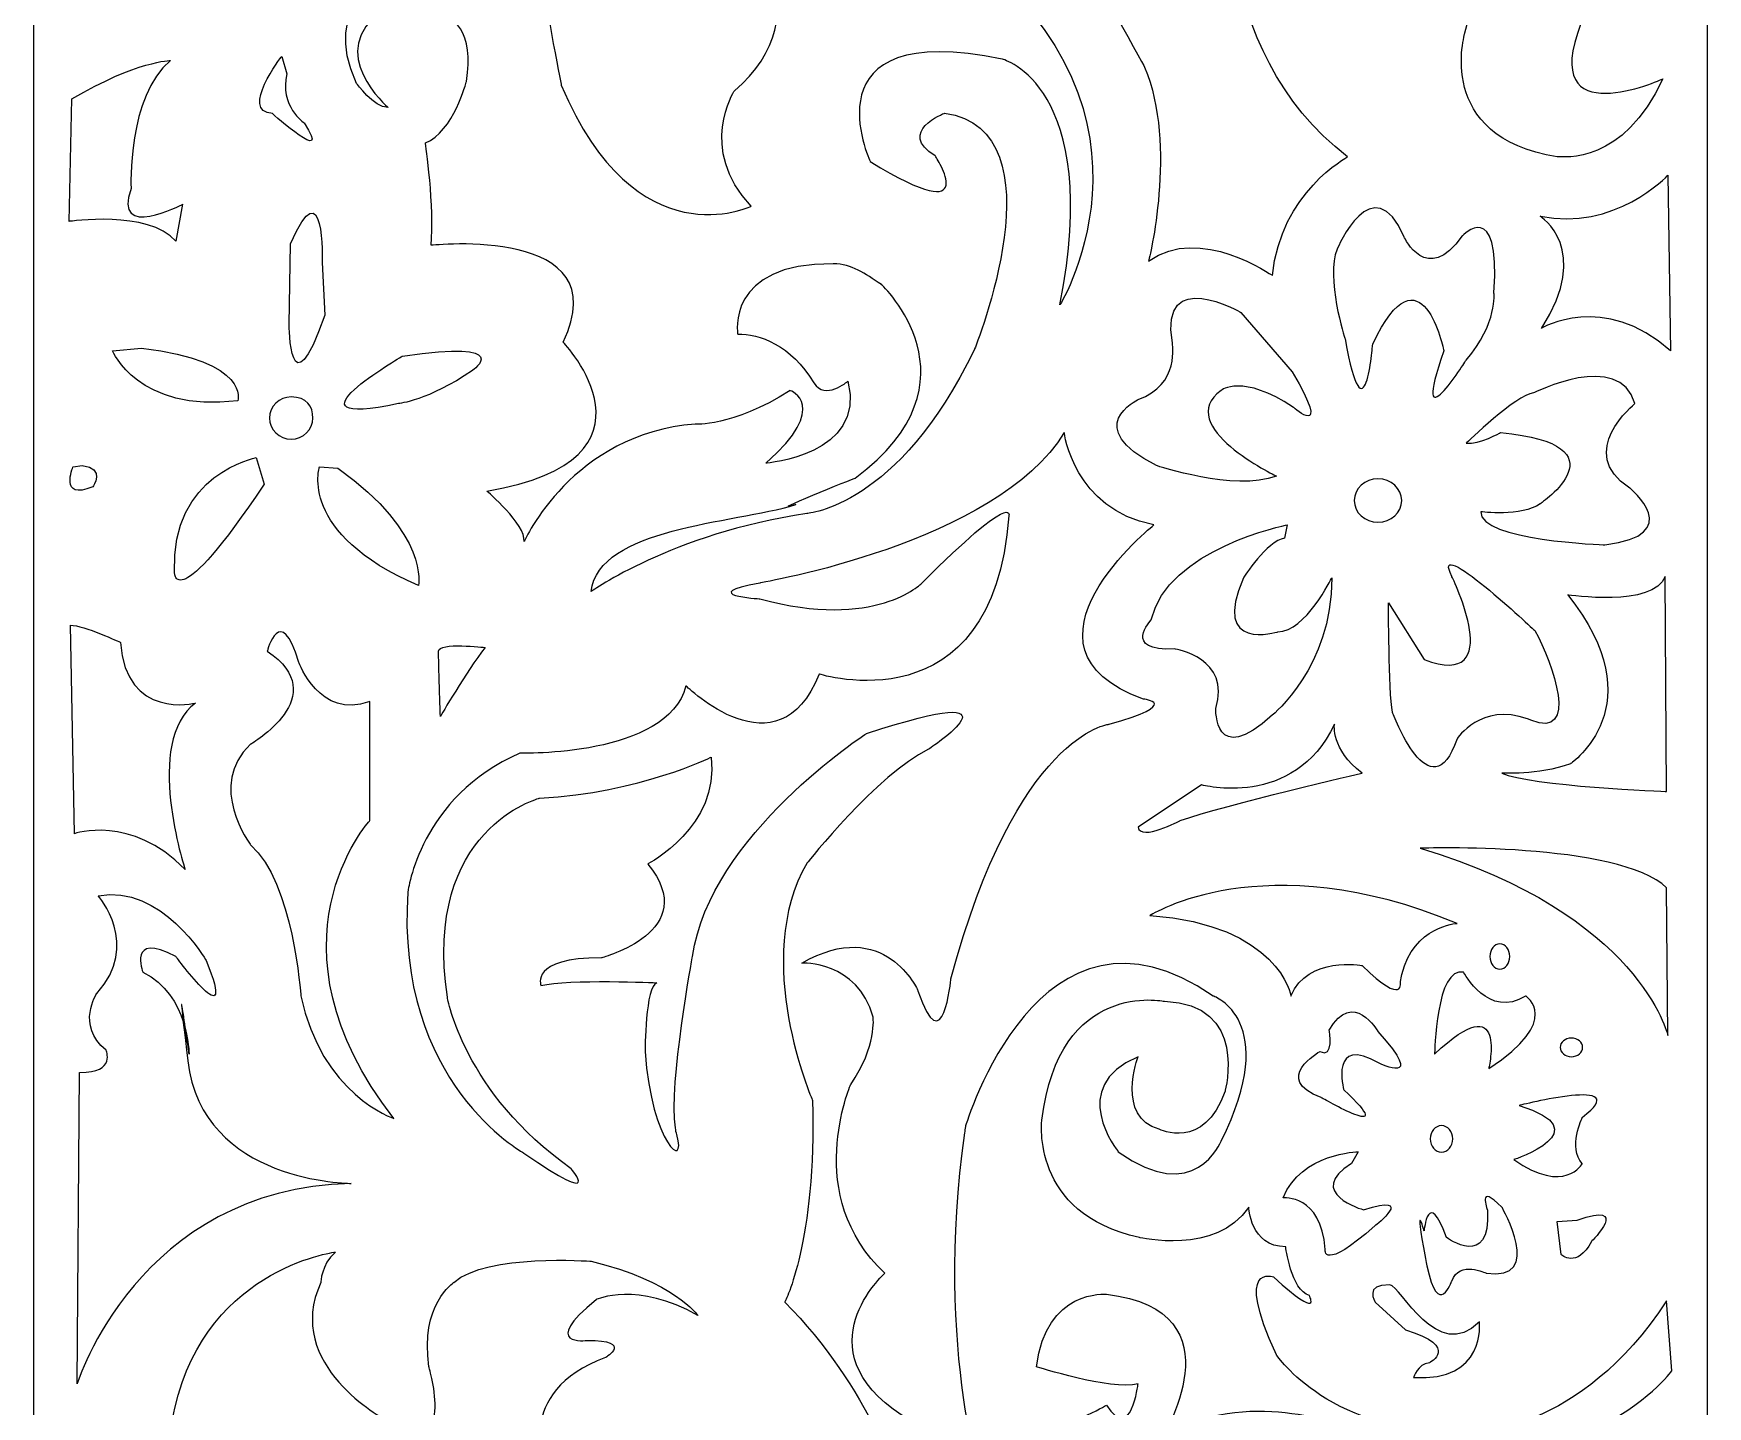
# Model space of a CAD drawing. Header units: centimetres. Extents: x -21.4 to -16.1, y -2 to 9.
# Drawn here: x -21.39 to -16.08, y 0.83 to 5.19 of the extents above; entities that cross this region are included whole.
import ezdxf

# ---------------------------------------------------------------- set-up
doc = ezdxf.new("R2010")
doc.units = ezdxf.units.CM
doc.header["$MEASUREMENT"] = 0
doc.layers.add('layer 1', color=7, linetype='Continuous')

msp = doc.modelspace()

# ---------------------------------------------------------------- linework, layer by layer
at = {"layer": 'layer 1', "color": 250}
for points, knots in [([(-21.39472, 9.00077), (-21.39472, 9.00077), (-16.07597, 9.00077), (-16.07597, 9.00077), (-16.07597, 9.00077), (-16.07597, 9.00077), (-16.07597, -1.97622), (-16.07597, -1.97622), (-16.07597, -1.97622), (-16.07597, -1.97622), (-21.39472, -1.97622), (-21.39472, -1.97622), (-21.39472, -1.97622), (-21.39472, -1.97622), (-21.39472, 9.00077), (-21.39472, 9.00077)], [0, 0, 0, 0, 0.2, 0.2, 0.2, 0.2, 0.4, 0.4, 0.4, 0.4, 0.6, 0.6, 0.6, 0.6, 1, 1, 1, 1]), ([(-17.45805, 4.42564), (-17.45805, 4.42564), (-17.68838, 4.58915), (-17.85171, 4.47175), (-17.85171, 4.47175), (-17.85171, 4.47175), (-17.75958, 4.8365), (-17.86428, 5.08805), (-17.86428, 5.08805), (-17.86428, 5.08805), (-18.09042, 5.5031), (-18.14067, 5.54922), (-18.14067, 5.54922), (-18.14067, 5.54922), (-18.27468, 5.9517), (-18.10717, 6.18648), (-18.10717, 6.18648), (-18.10717, 6.18648), (-17.81821, 6.52607), (-17.62975, 6.12779), (-17.62975, 6.12779), (-17.62975, 6.12779), (-17.84334, 6.36675), (-17.98991, 6.13617), (-17.98991, 6.13617), (-17.98991, 6.13617), (-18.15742, 5.6708), (-17.60882, 5.79238), (-17.60882, 5.79238), (-17.60882, 5.79238), (-17.66326, 5.13836), (-17.21935, 4.80296), (-17.21935, 4.80296), (-17.21935, 4.80296), (-17.43292, 4.68977), (-17.45805, 4.42564)], [0, 0, 0, 0, 0.1, 0.1, 0.1, 0.1, 0.2, 0.2, 0.2, 0.2, 0.3, 0.3, 0.3, 0.3, 0.4, 0.4, 0.4, 0.4, 0.5, 0.5, 0.5, 0.5, 0.6, 0.6, 0.6, 0.6, 0.7, 0.7, 0.7, 0.7, 0.8, 0.8, 0.8, 0.8, 1, 1, 1, 1]), ([(-16.99739, 6.46318), (-16.99739, 6.46318), (-17.39524, 6.12359), (-17.3031, 5.41925), (-17.3031, 5.41925), (-17.3031, 5.41925), (-17.19422, 5.75047), (-16.90944, 5.58276), (-16.90944, 5.58276), (-16.90944, 5.58276), (-16.76287, 5.47795), (-16.84663, 5.19706), (-16.84663, 5.19706), (-16.84663, 5.19706), (-16.94714, 4.86584), (-16.55348, 4.80296), (-16.55348, 4.80296), (-16.53254, 4.80296), (-16.34408, 4.7778), (-16.21845, 5.05032), (-16.21845, 5.05032), (-16.21845, 5.05032), (-16.6163, 4.87004), (-16.4781, 5.2264), (-16.4781, 5.2264), (-16.4781, 5.2264), (-16.32733, 5.42345), (-16.21845, 5.2851), (-16.21845, 5.2851), (-16.21845, 5.2851), (-16.21007, 5.54503), (-16.21007, 5.54503), (-16.21007, 5.54503), (-16.21007, 5.54503), (-16.84663, 5.33121), (-16.99739, 5.98943), (-16.99739, 5.98943), (-16.99739, 5.98943), (-17.02251, 6.41706), (-16.99739, 6.46318)], [0, 0, 0, 0, 0.0909091, 0.0909091, 0.0909091, 0.0909091, 0.1818182, 0.1818182, 0.1818182, 0.1818182, 0.2727273, 0.2727273, 0.2727273, 0.2727273, 0.3636364, 0.3636364, 0.3636364, 0.3636364, 0.4545455, 0.4545455, 0.4545455, 0.4545455, 0.5454545, 0.5454545, 0.5454545, 0.5454545, 0.6363636, 0.6363636, 0.6363636, 0.6363636, 0.7272727, 0.7272727, 0.7272727, 0.7272727, 0.8181818, 0.8181818, 0.8181818, 0.8181818, 1, 1, 1, 1]), ([(-19.77088, 5.40317), (-19.77088, 5.40317), (-20.04873, 5.49783), (-20.26747, 5.37359), (-20.26747, 5.37359), (-20.26747, 5.37359), (-20.4862, 5.29077), (-20.36797, 5.03638), (-20.36797, 5.03638), (-20.36797, 5.03638), (-20.31476, 4.95948), (-20.26747, 4.95948), (-20.26747, 4.95948), (-20.26747, 4.95948), (-20.47438, 5.13695), (-20.2852, 5.26711), (-20.2852, 5.26711), (-20.2852, 5.26711), (-19.96597, 5.35584), (-20.01918, 5.04231), (-20.01918, 5.04231), (-20.01918, 5.04231), (-20.06056, 4.88258), (-20.14923, 4.84708), (-20.14923, 4.84708), (-20.14923, 4.84708), (-20.11968, 4.64003), (-20.1315, 4.52171), (-20.1315, 4.52171), (-20.1315, 4.52171), (-19.53441, 4.58679), (-19.71176, 4.21409), (-19.71176, 4.21409), (-19.71176, 4.21409), (-19.35706, 3.84139), (-19.95415, 3.74082), (-19.95415, 3.74082), (-19.95415, 3.74082), (-19.83, 3.63433), (-19.83591, 3.58109), (-19.83591, 3.58109), (-19.83591, 3.58109), (-19.68221, 3.92421), (-19.29203, 3.95379), (-19.29203, 3.95379), (-19.29203, 3.95379), (-19.17971, 3.94196), (-18.99053, 4.06028), (-18.99053, 4.06028), (-18.99053, 4.06028), (-18.86047, 4.01294), (-19.06739, 3.82956), (-19.06739, 3.82956), (-19.06739, 3.82956), (-18.74816, 3.85322), (-18.80727, 4.08985), (-18.80727, 4.08985), (-18.80727, 4.08985), (-18.88077, 4.0272), (-18.91537, 4.08488), (-18.91537, 4.08488), (-18.98703, 4.20435), (-19.08986, 4.24243), (-19.15738, 4.23905), (-19.15738, 4.23905), (-19.15738, 4.23905), (-19.19732, 4.46611), (-18.8537, 4.46292), (-18.8537, 4.46292), (-18.79364, 4.46236), (-18.75467, 4.43298), (-18.70086, 4.39748), (-18.70086, 4.39748), (-18.70086, 4.39748), (-18.36981, 4.08985), (-18.78362, 3.78223), (-18.78362, 3.78223), (-18.78362, 3.78223), (-19.08132, 3.66533), (-18.97233, 3.69778), (-18.97233, 3.69778), (-19.17767, 3.63664), (-19.59772, 3.62605), (-19.62309, 3.42137), (-19.62309, 3.42137), (-19.62309, 3.42137), (-19.36888, 3.60475), (-18.93733, 3.66983), (-18.93733, 3.66983), (-18.93733, 3.66983), (-18.64765, 3.68757), (-18.40527, 4.19043), (-18.40527, 4.19043), (-18.40527, 4.19043), (-18.12151, 4.88849), (-18.49987, 4.94174), (-18.49987, 4.94174), (-18.49987, 4.94174), (-18.65357, 4.88258), (-18.52942, 4.80568), (-18.52942, 4.80568), (-18.52942, 4.80568), (-18.36981, 4.56312), (-18.73633, 4.78792), (-18.73633, 4.78792), (-18.73633, 4.78792), (-18.94915, 5.24344), (-18.3166, 5.11329), (-18.3166, 5.11329), (-18.3166, 5.11329), (-17.99736, 5.03047), (-18.13334, 4.3324), (-18.13334, 4.3324), (-18.13334, 4.3324), (-17.73134, 4.98906), (-18.50578, 5.50965), (-18.50578, 5.50965), (-18.50578, 5.50965), (-18.89594, 5.75812), (-19.18562, 5.6753), (-19.18562, 5.6753), (-19.18562, 5.6753), (-19.30386, 5.66938), (-19.1265, 5.59248), (-19.1265, 5.59248), (-19.1265, 5.59248), (-18.87821, 5.25528), (-19.16788, 5.01273), (-19.16788, 5.01273), (-19.16788, 5.01273), (-19.28612, 4.82933), (-19.11468, 4.64594), (-19.11468, 4.64594), (-19.11468, 4.64594), (-19.48121, 4.46847), (-19.71768, 5.03047), (-19.71768, 5.03047), (-19.71768, 5.03047), (-19.7827, 5.34401), (-19.77088, 5.40317)], [0, 0, 0, 0, 0.0277778, 0.0277778, 0.0277778, 0.0277778, 0.0555556, 0.0555556, 0.0555556, 0.0555556, 0.0833333, 0.0833333, 0.0833333, 0.0833333, 0.1111111, 0.1111111, 0.1111111, 0.1111111, 0.1388889, 0.1388889, 0.1388889, 0.1388889, 0.1666667, 0.1666667, 0.1666667, 0.1666667, 0.1944444, 0.1944444, 0.1944444, 0.1944444, 0.2222222, 0.2222222, 0.2222222, 0.2222222, 0.25, 0.25, 0.25, 0.25, 0.2777778, 0.2777778, 0.2777778, 0.2777778, 0.3055556, 0.3055556, 0.3055556, 0.3055556, 0.3333333, 0.3333333, 0.3333333, 0.3333333, 0.3611111, 0.3611111, 0.3611111, 0.3611111, 0.3888889, 0.3888889, 0.3888889, 0.3888889, 0.4166667, 0.4166667, 0.4166667, 0.4166667, 0.4444444, 0.4444444, 0.4444444, 0.4444444, 0.4722222, 0.4722222, 0.4722222, 0.4722222, 0.5, 0.5, 0.5, 0.5, 0.5277778, 0.5277778, 0.5277778, 0.5277778, 0.5555556, 0.5555556, 0.5555556, 0.5555556, 0.5833333, 0.5833333, 0.5833333, 0.5833333, 0.6111111, 0.6111111, 0.6111111, 0.6111111, 0.6388889, 0.6388889, 0.6388889, 0.6388889, 0.6666667, 0.6666667, 0.6666667, 0.6666667, 0.6944444, 0.6944444, 0.6944444, 0.6944444, 0.7222222, 0.7222222, 0.7222222, 0.7222222, 0.75, 0.75, 0.75, 0.75, 0.7777778, 0.7777778, 0.7777778, 0.7777778, 0.8055556, 0.8055556, 0.8055556, 0.8055556, 0.8333333, 0.8333333, 0.8333333, 0.8333333, 0.8611111, 0.8611111, 0.8611111, 0.8611111, 0.8888889, 0.8888889, 0.8888889, 0.8888889, 0.9166667, 0.9166667, 0.9166667, 0.9166667, 0.9444444, 0.9444444, 0.9444444, 0.9444444, 1, 1, 1, 1]), ([(-21.27317, 4.98743), (-21.27317, 4.98743), (-21.28155, 4.59754), (-21.28155, 4.59754), (-21.28155, 4.59754), (-21.28155, 4.59754), (-21.03028, 4.63527), (-20.94233, 4.53465), (-20.94233, 4.53465), (-20.94233, 4.53465), (-20.92139, 4.65203), (-20.92139, 4.65203), (-20.92139, 4.65203), (-20.92139, 4.65203), (-21.14335, 4.53465), (-21.08472, 4.70235), (-21.08472, 4.70235), (-21.08472, 4.70235), (-21.09729, 4.99581), (-20.95908, 5.10901), (-20.95908, 5.10901), (-20.95908, 5.10901), (-21.06378, 5.10901), (-21.27317, 4.98743)], [0, 0, 0, 0, 0.1428571, 0.1428571, 0.1428571, 0.1428571, 0.2857143, 0.2857143, 0.2857143, 0.2857143, 0.4285714, 0.4285714, 0.4285714, 0.4285714, 0.5714286, 0.5714286, 0.5714286, 0.5714286, 0.7142857, 0.7142857, 0.7142857, 0.7142857, 1, 1, 1, 1]), ([(-20.60614, 5.12126), (-20.60614, 5.12126), (-20.74084, 4.94848), (-20.63561, 4.94006), (-20.63561, 4.94006), (-20.63561, 4.94006), (-20.44198, 4.76727), (-20.53459, 4.91055), (-20.53459, 4.91055), (-20.53459, 4.91055), (-20.61456, 4.96534), (-20.58931, 5.06648), (-20.58931, 5.06648), (-20.58931, 5.06648), (-20.60614, 5.12126), (-20.60614, 5.12126)], [0, 0, 0, 0, 0.2, 0.2, 0.2, 0.2, 0.4, 0.4, 0.4, 0.4, 0.6, 0.6, 0.6, 0.6, 1, 1, 1, 1]), ([(-20.57799, 4.52625), (-20.57799, 4.52625), (-20.58218, 4.27051), (-20.58218, 4.27051), (-20.58218, 4.27051), (-20.58218, 4.27051), (-20.58218, 3.97705), (-20.4691, 4.29986), (-20.4691, 4.29986), (-20.4691, 4.29986), (-20.47748, 4.46756), (-20.47748, 4.46756), (-20.47748, 4.46756), (-20.47748, 4.46756), (-20.4691, 4.7778), (-20.57799, 4.52625)], [0, 0, 0, 0, 0.2, 0.2, 0.2, 0.2, 0.4, 0.4, 0.4, 0.4, 0.6, 0.6, 0.6, 0.6, 1, 1, 1, 1]), ([(-17.22772, 4.2244), (-17.22772, 4.2244), (-17.29054, 4.42145), (-17.25285, 4.50949), (-17.25285, 4.50949), (-17.25285, 4.50949), (-17.13978, 4.7778), (-17.03927, 4.54722), (-17.03927, 4.54722), (-17.03927, 4.54722), (-16.96808, 4.39211), (-16.855, 4.55141), (-16.855, 4.55141), (-16.855, 4.55141), (-16.73356, 4.68138), (-16.75449, 4.37114), (-16.75449, 4.37114), (-16.75449, 4.37114), (-16.74193, 4.27471), (-16.84244, 4.15732), (-16.84244, 4.15732), (-16.84244, 4.15732), (-17.02251, 3.87224), (-16.91364, 4.18667), (-16.91364, 4.18667), (-16.91364, 4.18667), (-16.98482, 4.53465), (-17.13978, 4.20763), (-17.13978, 4.20763), (-17.13978, 4.20763), (-17.16491, 3.88062), (-17.22772, 4.2244)], [0, 0, 0, 0, 0.1111111, 0.1111111, 0.1111111, 0.1111111, 0.2222222, 0.2222222, 0.2222222, 0.2222222, 0.3333333, 0.3333333, 0.3333333, 0.3333333, 0.4444444, 0.4444444, 0.4444444, 0.4444444, 0.5555556, 0.5555556, 0.5555556, 0.5555556, 0.6666667, 0.6666667, 0.6666667, 0.6666667, 0.7777778, 0.7777778, 0.7777778, 0.7777778, 1, 1, 1, 1]), ([(-16.60792, 4.6143), (-16.60792, 4.6143), (-16.44041, 4.50949), (-16.60373, 4.25795), (-16.60373, 4.25795), (-16.60373, 4.25795), (-16.4069, 4.37533), (-16.19333, 4.18667), (-16.19333, 4.18667), (-16.19333, 4.18667), (-16.2017, 4.74427), (-16.2017, 4.74427), (-16.2017, 4.74427), (-16.2017, 4.74427), (-16.3734, 4.56399), (-16.60792, 4.6143)], [0, 0, 0, 0, 0.2, 0.2, 0.2, 0.2, 0.4, 0.4, 0.4, 0.4, 0.6, 0.6, 0.6, 0.6, 1, 1, 1, 1]), ([(-17.39524, 4.11959), (-17.39524, 4.11959), (-17.55856, 4.30825), (-17.55856, 4.30825), (-17.55856, 4.30825), (-17.55856, 4.30825), (-17.81821, 4.45918), (-17.77633, 4.21182), (-17.77633, 4.21182), (-17.77633, 4.21182), (-17.7512, 4.07767), (-17.88522, 4.03155), (-17.88522, 4.03155), (-17.88522, 4.03155), (-18.06948, 3.94351), (-17.82658, 3.82193), (-17.82658, 3.82193), (-17.82658, 3.82193), (-17.5795, 3.73808), (-17.44549, 3.78839), (-17.44549, 3.78839), (-17.44549, 3.78839), (-17.77633, 3.9477), (-17.62138, 4.0609), (-17.62138, 4.0609), (-17.62138, 4.0609), (-17.55437, 4.1154), (-17.39105, 4.00639), (-17.39105, 4.00639), (-17.39105, 4.00639), (-17.26541, 3.89739), (-17.39524, 4.11959)], [0, 0, 0, 0, 0.1111111, 0.1111111, 0.1111111, 0.1111111, 0.2222222, 0.2222222, 0.2222222, 0.2222222, 0.3333333, 0.3333333, 0.3333333, 0.3333333, 0.4444444, 0.4444444, 0.4444444, 0.4444444, 0.5555556, 0.5555556, 0.5555556, 0.5555556, 0.6666667, 0.6666667, 0.6666667, 0.6666667, 0.7777778, 0.7777778, 0.7777778, 0.7777778, 1, 1, 1, 1]), ([(-20.22202, 4.1699), (-20.22202, 4.1699), (-20.62825, 3.93513), (-20.23459, 4.01898), (-20.23459, 4.01898), (-20.23459, 4.01898), (-20.14246, 4.02736), (-20.00006, 4.12378), (-20.00006, 4.12378), (-20.00006, 4.12378), (-19.85768, 4.2244), (-20.22202, 4.1699)], [0, 0, 0, 0, 0.25, 0.25, 0.25, 0.25, 0.5, 0.5, 0.5, 0.5, 1, 1, 1, 1]), ([(-21.14335, 4.18667), (-21.14335, 4.18667), (-21.06378, 3.98963), (-20.7455, 4.02736), (-20.7455, 4.02736), (-20.7455, 4.02736), (-20.70363, 4.15313), (-21.05122, 4.19505), (-21.05122, 4.19505), (-21.05122, 4.19505), (-21.14335, 4.18667), (-21.14335, 4.18667)], [0, 0, 0, 0, 0.25, 0.25, 0.25, 0.25, 0.5, 0.5, 0.5, 0.5, 1, 1, 1, 1]), ([(-16.84244, 3.8932), (-16.84244, 3.8932), (-16.6833, 4.04833), (-16.62886, 4.05251), (-16.62886, 4.05251), (-16.62886, 4.05251), (-16.35665, 4.19087), (-16.30639, 4.01898), (-16.30639, 4.01898), (-16.30639, 4.01898), (-16.49903, 3.86386), (-16.32314, 3.75065), (-16.32314, 3.75065), (-16.32314, 3.75065), (-16.13888, 3.59973), (-16.40271, 3.57038), (-16.40271, 3.57038), (-16.40271, 3.57038), (-16.80056, 3.58296), (-16.79637, 3.67519), (-16.79637, 3.67519), (-16.79637, 3.67519), (-16.66655, 3.65842), (-16.60792, 3.70034), (-16.60792, 3.70034), (-16.60792, 3.70034), (-16.32733, 3.88901), (-16.73356, 3.92674), (-16.73356, 3.92674), (-16.73356, 3.92674), (-16.80056, 3.88901), (-16.84244, 3.8932)], [0, 0, 0, 0, 0.1111111, 0.1111111, 0.1111111, 0.1111111, 0.2222222, 0.2222222, 0.2222222, 0.2222222, 0.3333333, 0.3333333, 0.3333333, 0.3333333, 0.4444444, 0.4444444, 0.4444444, 0.4444444, 0.5555556, 0.5555556, 0.5555556, 0.5555556, 0.6666667, 0.6666667, 0.6666667, 0.6666667, 0.7777778, 0.7777778, 0.7777778, 0.7777778, 1, 1, 1, 1]), ([(-20.5759, 4.04004), (-20.52657, 4.04004), (-20.5068, 4.01001), (-20.5068, 3.97296), (-20.5068, 3.97296), (-20.5068, 3.93591), (-20.53774, 3.90588), (-20.5759, 3.90588), (-20.5759, 3.90588), (-20.61406, 3.90588), (-20.64499, 3.93591), (-20.64499, 3.97296), (-20.64499, 3.97296), (-20.64499, 4.01001), (-20.61406, 4.04004), (-20.5759, 4.04004)], [0, 0, 0, 0, 0.2, 0.2, 0.2, 0.2, 0.4, 0.4, 0.4, 0.4, 0.6, 0.6, 0.6, 0.6, 1, 1, 1, 1]), ([(-18.63064, 0.556), (-18.63064, 0.556), (-18.73953, 0.89559), (-19.00755, 1.16391), (-19.00755, 1.16391), (-19.00755, 1.16391), (-18.90704, 1.35676), (-18.91961, 1.80535), (-18.91961, 1.80535), (-18.91961, 1.80535), (-19.11643, 2.25394), (-18.93635, 2.56), (-18.93635, 2.56), (-18.93635, 2.56), (-18.7144, 2.84089), (-18.55108, 2.92055), (-18.55108, 2.92055), (-18.55108, 2.92055), (-18.20767, 3.14695), (-18.74791, 2.97086), (-18.74791, 2.97086), (-18.74791, 2.97086), (-19.24626, 2.64804), (-19.30069, 2.26234), (-19.30069, 2.26234), (-19.30069, 2.26234), (-19.37595, 1.85928), (-19.35526, 1.71729), (-19.35526, 1.71729), (-19.35412, 1.70949), (-19.3527, 1.70247), (-19.35095, 1.69635), (-19.35095, 1.69635), (-19.31745, 1.57896), (-19.43052, 1.66281), (-19.45146, 1.96048), (-19.45146, 1.96048), (-19.45146, 1.96048), (-19.45146, 2.1701), (-19.41377, 2.17849), (-19.41377, 2.17849), (-19.41377, 2.17849), (-19.69435, 2.19106), (-19.7823, 2.1701), (-19.7823, 2.1701), (-19.7823, 2.1701), (-19.81999, 2.25814), (-19.58966, 2.25814), (-19.58966, 2.25814), (-19.58966, 2.25814), (-19.2672, 2.34199), (-19.44308, 2.55581), (-19.44308, 2.55581), (-19.44308, 2.55581), (-19.21275, 2.67739), (-19.24207, 2.8954), (-19.24207, 2.8954), (-19.24207, 2.8954), (-19.46821, 2.7822), (-19.78649, 2.76543), (-19.78649, 2.76543), (-19.78649, 2.76543), (-20.15921, 2.669), (-20.07963, 2.13237), (-20.07963, 2.13237), (-20.07963, 2.13237), (-20.02938, 1.8305), (-19.68598, 1.58735), (-19.68598, 1.58735), (-19.68598, 1.58735), (-19.57709, 1.45738), (-19.83674, 1.63765), (-19.83674, 1.63765), (-19.83674, 1.63765), (-20.24715, 1.85985), (-20.20528, 2.46777), (-20.20528, 2.46777), (-20.20528, 2.46777), (-20.16758, 2.76962), (-19.8493, 2.90797), (-19.8493, 2.90797), (-19.8493, 2.90797), (-19.38027, 2.8954), (-19.32163, 3.12179), (-19.32163, 3.12179), (-19.32163, 3.12179), (-19.02849, 2.83251), (-18.89866, 3.15952), (-18.89866, 3.15952), (-18.89866, 3.15952), (-18.34588, 2.98344), (-18.29562, 3.66261), (-18.29562, 3.66261), (-18.29562, 3.66261), (-18.27468, 3.74646), (-18.57202, 3.4488), (-18.57202, 3.4488), (-18.57202, 3.4488), (-18.71859, 3.29787), (-19.08712, 3.3985), (-19.08712, 3.3985), (-19.08712, 3.3985), (-19.29232, 3.41107), (-19.08712, 3.4488), (-19.08712, 3.4488), (-19.08712, 3.4488), (-18.33332, 3.57457), (-18.11973, 3.92674), (-18.11973, 3.92674), (-18.11973, 3.92674), (-18.09042, 3.68358), (-17.83496, 3.63327), (-17.83496, 3.63327), (-17.83496, 3.63327), (-18.32075, 3.24337), (-17.86846, 3.07987), (-17.86846, 3.07987), (-17.86846, 3.07987), (-17.73864, 3.06729), (-17.97734, 3.00021), (-17.97734, 3.00021), (-17.97734, 3.00021), (-18.27049, 2.97086), (-18.47989, 2.19106), (-18.47989, 2.19106), (-18.47989, 2.19106), (-18.50502, 1.91855), (-18.58458, 2.15334), (-18.58458, 2.15334), (-18.58458, 2.15334), (-18.68928, 2.3923), (-18.95311, 2.24137), (-18.95311, 2.24137), (-18.95311, 2.24137), (-18.77722, 2.24976), (-18.72697, 2.06948), (-18.72697, 2.06948), (-18.72697, 2.06948), (-18.7144, 1.97724), (-18.79816, 1.85566), (-18.79816, 1.85566), (-18.79816, 1.85566), (-18.95311, 1.49931), (-18.68928, 1.25614), (-18.68928, 1.25614), (-18.68928, 1.25614), (-18.95729, 1.01717), (-18.63483, 0.80335), (-18.63483, 0.80335), (-18.63483, 0.80335), (-18.54689, 0.51827), (-18.54689, 0.51827), (-18.54689, 0.51827), (-18.54689, 0.51827), (-18.50083, 0.27091), (-18.63064, 0.556)], [0, 0, 0, 0, 0.025, 0.025, 0.025, 0.025, 0.05, 0.05, 0.05, 0.05, 0.075, 0.075, 0.075, 0.075, 0.1, 0.1, 0.1, 0.1, 0.125, 0.125, 0.125, 0.125, 0.15, 0.15, 0.15, 0.15, 0.175, 0.175, 0.175, 0.175, 0.2, 0.2, 0.2, 0.2, 0.225, 0.225, 0.225, 0.225, 0.25, 0.25, 0.25, 0.25, 0.275, 0.275, 0.275, 0.275, 0.3, 0.3, 0.3, 0.3, 0.325, 0.325, 0.325, 0.325, 0.35, 0.35, 0.35, 0.35, 0.375, 0.375, 0.375, 0.375, 0.4, 0.4, 0.4, 0.4, 0.425, 0.425, 0.425, 0.425, 0.45, 0.45, 0.45, 0.45, 0.475, 0.475, 0.475, 0.475, 0.5, 0.5, 0.5, 0.5, 0.525, 0.525, 0.525, 0.525, 0.55, 0.55, 0.55, 0.55, 0.575, 0.575, 0.575, 0.575, 0.6, 0.6, 0.6, 0.6, 0.625, 0.625, 0.625, 0.625, 0.65, 0.65, 0.65, 0.65, 0.675, 0.675, 0.675, 0.675, 0.7, 0.7, 0.7, 0.7, 0.725, 0.725, 0.725, 0.725, 0.75, 0.75, 0.75, 0.75, 0.775, 0.775, 0.775, 0.775, 0.8, 0.8, 0.8, 0.8, 0.825, 0.825, 0.825, 0.825, 0.85, 0.85, 0.85, 0.85, 0.875, 0.875, 0.875, 0.875, 0.9, 0.9, 0.9, 0.9, 0.925, 0.925, 0.925, 0.925, 0.95, 0.95, 0.95, 0.95, 1, 1, 1, 1]), ([(-20.68687, 3.84708), (-20.68687, 3.84708), (-20.95908, 3.79677), (-20.94652, 3.48234), (-20.94652, 3.48234), (-20.94652, 3.48234), (-20.94652, 3.33561), (-20.66175, 3.76323), (-20.66175, 3.76323), (-20.66175, 3.76323), (-20.68687, 3.84708), (-20.68687, 3.84708)], [0, 0, 0, 0, 0.25, 0.25, 0.25, 0.25, 0.5, 0.5, 0.5, 0.5, 1, 1, 1, 1]), ([(-21.26898, 3.81773), (-21.26898, 3.81773), (-21.31505, 3.70873), (-21.20617, 3.75484), (-21.20617, 3.75484), (-21.20617, 3.75484), (-21.16428, 3.81354), (-21.23967, 3.82193), (-21.23967, 3.82193), (-21.23967, 3.82193), (-21.26898, 3.81773), (-21.26898, 3.81773)], [0, 0, 0, 0, 0.25, 0.25, 0.25, 0.25, 0.5, 0.5, 0.5, 0.5, 1, 1, 1, 1]), ([(-20.48586, 3.81773), (-20.48586, 3.81773), (-20.55705, 3.60811), (-20.17177, 3.44042), (-20.17177, 3.44042), (-20.17177, 3.44042), (-20.13408, 3.60392), (-20.42723, 3.81354), (-20.42723, 3.81354), (-20.42723, 3.81354), (-20.48586, 3.81773), (-20.48586, 3.81773)], [0, 0, 0, 0, 0.25, 0.25, 0.25, 0.25, 0.5, 0.5, 0.5, 0.5, 1, 1, 1, 1]), ([(-17.12302, 3.78), (-17.08139, 3.78), (-17.04764, 3.74903), (-17.04764, 3.71083), (-17.04764, 3.71083), (-17.04764, 3.67262), (-17.08139, 3.64165), (-17.12302, 3.64165), (-17.12302, 3.64165), (-17.16465, 3.64165), (-17.1984, 3.67262), (-17.1984, 3.71083), (-17.1984, 3.71083), (-17.1984, 3.74903), (-17.16465, 3.78), (-17.12302, 3.78)], [0, 0, 0, 0, 0.2, 0.2, 0.2, 0.2, 0.4, 0.4, 0.4, 0.4, 0.6, 0.6, 0.6, 0.6, 1, 1, 1, 1]), ([(-17.41199, 3.63327), (-17.41199, 3.63327), (-17.79308, 3.5578), (-17.84334, 3.33142), (-17.84334, 3.33142), (-17.84334, 3.33142), (-17.93965, 3.23079), (-17.76795, 3.23918), (-17.76795, 3.23918), (-17.76795, 3.23918), (-17.58788, 3.20984), (-17.63813, 3.05052), (-17.63813, 3.05052), (-17.63813, 3.05052), (-17.64651, 2.85767), (-17.45805, 3.02955), (-17.45805, 3.02955), (-17.45805, 3.02955), (-17.2696, 3.18049), (-17.2696, 3.46557), (-17.2696, 3.46557), (-17.2696, 3.46557), (-17.35335, 3.29368), (-17.44131, 3.29368), (-17.44131, 3.29368), (-17.44131, 3.29368), (-17.65488, 3.2266), (-17.55018, 3.46557), (-17.55018, 3.46557), (-17.55018, 3.46557), (-17.4748, 3.58296), (-17.42036, 3.59134), (-17.42036, 3.59134), (-17.42036, 3.59134), (-17.41199, 3.63327), (-17.41199, 3.63327)], [0, 0, 0, 0, 0.1, 0.1, 0.1, 0.1, 0.2, 0.2, 0.2, 0.2, 0.3, 0.3, 0.3, 0.3, 0.4, 0.4, 0.4, 0.4, 0.5, 0.5, 0.5, 0.5, 0.6, 0.6, 0.6, 0.6, 0.7, 0.7, 0.7, 0.7, 0.8, 0.8, 0.8, 0.8, 1, 1, 1, 1]), ([(-17.08952, 3.38592), (-17.08952, 3.38592), (-17.08952, 3.10502), (-17.07696, 3.03794), (-17.07696, 3.03794), (-17.07696, 3.03794), (-16.95551, 2.71093), (-16.87175, 2.9541), (-16.87175, 2.9541), (-16.87175, 2.9541), (-16.79571, 3.07028), (-16.64755, 3.01674), (-16.64755, 3.01674), (-16.64415, 3.01552), (-16.64071, 3.0142), (-16.63724, 3.01279), (-16.63724, 3.01279), (-16.48229, 2.9499), (-16.56604, 3.19306), (-16.62467, 3.29787), (-16.62467, 3.29787), (-16.62467, 3.29787), (-16.9597, 3.6123), (-16.88851, 3.46976), (-16.88851, 3.46976), (-16.88851, 3.46976), (-16.70843, 3.10502), (-16.97645, 3.20564), (-16.97645, 3.20564), (-16.97645, 3.20564), (-17.08952, 3.38592), (-17.08952, 3.38592)], [0, 0, 0, 0, 0.1111111, 0.1111111, 0.1111111, 0.1111111, 0.2222222, 0.2222222, 0.2222222, 0.2222222, 0.3333333, 0.3333333, 0.3333333, 0.3333333, 0.4444444, 0.4444444, 0.4444444, 0.4444444, 0.5555556, 0.5555556, 0.5555556, 0.5555556, 0.6666667, 0.6666667, 0.6666667, 0.6666667, 0.7777778, 0.7777778, 0.7777778, 0.7777778, 1, 1, 1, 1]), ([(-16.51998, 3.41107), (-16.51998, 3.41107), (-16.24777, 3.36914), (-16.21007, 3.46976), (-16.21007, 3.46976), (-16.21007, 3.46976), (-16.20589, 2.78639), (-16.20589, 2.78639), (-16.20589, 2.78639), (-16.20589, 2.78639), (-16.64142, 2.80317), (-16.72937, 2.84508), (-16.72937, 2.84508), (-16.72937, 2.84508), (-16.6163, 2.8367), (-16.5116, 2.87443), (-16.5116, 2.87443), (-16.5116, 2.87443), (-16.23939, 3.0589), (-16.51998, 3.41107)], [0, 0, 0, 0, 0.1666667, 0.1666667, 0.1666667, 0.1666667, 0.3333333, 0.3333333, 0.3333333, 0.3333333, 0.5, 0.5, 0.5, 0.5, 0.6666667, 0.6666667, 0.6666667, 0.6666667, 1, 1, 1, 1]), ([(-20.24973, 1.74719), (-20.24973, 1.74719), (-20.48029, 1.82409), (-20.54532, 2.13763), (-20.54532, 2.13763), (-20.54532, 2.13763), (-20.56897, 2.49849), (-20.70494, 2.61681), (-20.70494, 2.61681), (-20.70494, 2.61681), (-20.84682, 2.80612), (-20.70494, 2.93627), (-20.70494, 2.93627), (-20.70494, 2.93627), (-20.43891, 3.09008), (-20.65173, 3.23206), (-20.65173, 3.23206), (-20.65173, 3.23206), (-20.61035, 3.39179), (-20.55123, 3.19657), (-20.55123, 3.19657), (-20.55123, 3.19657), (-20.4862, 3.01318), (-20.32659, 3.07234), (-20.32659, 3.07234), (-20.32659, 3.07234), (-20.32659, 2.69372), (-20.32659, 2.69372), (-20.32659, 2.69372), (-20.32659, 2.69372), (-20.68129, 2.30328), (-20.24973, 1.74719)], [0, 0, 0, 0, 0.1111111, 0.1111111, 0.1111111, 0.1111111, 0.2222222, 0.2222222, 0.2222222, 0.2222222, 0.3333333, 0.3333333, 0.3333333, 0.3333333, 0.4444444, 0.4444444, 0.4444444, 0.4444444, 0.5555556, 0.5555556, 0.5555556, 0.5555556, 0.6666667, 0.6666667, 0.6666667, 0.6666667, 0.7777778, 0.7777778, 0.7777778, 0.7777778, 1, 1, 1, 1]), ([(-21.27736, 3.31464), (-21.27736, 3.31464), (-21.2648, 2.65223), (-21.2648, 2.65223), (-21.2648, 2.65223), (-21.2648, 2.65223), (-21.08472, 2.71513), (-20.91301, 2.53904), (-20.91301, 2.53904), (-20.91301, 2.53904), (-21.04703, 2.94571), (-20.87952, 3.06729), (-20.87952, 3.06729), (-20.87952, 3.06729), (-21.10147, 3.01279), (-21.11822, 3.26014), (-21.11822, 3.26014), (-21.11822, 3.26014), (-21.23548, 3.31464), (-21.27736, 3.31464)], [0, 0, 0, 0, 0.1666667, 0.1666667, 0.1666667, 0.1666667, 0.3333333, 0.3333333, 0.3333333, 0.3333333, 0.5, 0.5, 0.5, 0.5, 0.6666667, 0.6666667, 0.6666667, 0.6666667, 1, 1, 1, 1]), ([(-20.10785, 3.23206), (-20.10785, 3.20248), (-20.10195, 3.025), (-20.10195, 3.025), (-20.10195, 3.025), (-20.10195, 3.025), (-20.01918, 3.16699), (-19.96006, 3.2439), (-19.96006, 3.2439), (-19.96006, 3.2439), (-20.10785, 3.26164), (-20.10785, 3.23206)], [0, 0, 0, 0, 0.25, 0.25, 0.25, 0.25, 0.5, 0.5, 0.5, 0.5, 1, 1, 1, 1]), ([(-17.88522, 2.6732), (-17.88522, 2.6732), (-17.68419, 2.80736), (-17.68419, 2.80736), (-17.68419, 2.80736), (-17.68419, 2.80736), (-17.39105, 2.7277), (-17.26122, 3.00021), (-17.26122, 3.00021), (-17.26122, 3.00021), (-17.27378, 2.92055), (-17.17328, 2.84508), (-17.17328, 2.84508), (-17.17328, 2.84508), (-17.60463, 2.74447), (-17.7512, 2.69416), (-17.7512, 2.69416), (-17.7512, 2.69416), (-17.87683, 2.62707), (-17.88522, 2.6732)], [0, 0, 0, 0, 0.1666667, 0.1666667, 0.1666667, 0.1666667, 0.3333333, 0.3333333, 0.3333333, 0.3333333, 0.5, 0.5, 0.5, 0.5, 0.6666667, 0.6666667, 0.6666667, 0.6666667, 1, 1, 1, 1]), ([(-17.84752, 2.3923), (-17.84752, 2.3923), (-17.48736, 2.62288), (-16.87175, 2.36714), (-16.87175, 2.36714), (-16.87175, 2.36714), (-17.00976, 2.35947), (-17.04737, 2.20459), (-17.04737, 2.20459), (-17.04907, 2.19759), (-17.05057, 2.19029), (-17.05183, 2.18268), (-17.05183, 2.18268), (-17.05183, 2.18268), (-17.03508, 2.09883), (-17.17328, 2.23299), (-17.17328, 2.23299), (-17.17328, 2.23299), (-17.34498, 2.26653), (-17.39942, 2.13656), (-17.39942, 2.13656), (-17.39942, 2.13656), (-17.43711, 2.36295), (-17.84752, 2.3923)], [0, 0, 0, 0, 0.1428571, 0.1428571, 0.1428571, 0.1428571, 0.2857143, 0.2857143, 0.2857143, 0.2857143, 0.4285714, 0.4285714, 0.4285714, 0.4285714, 0.5714286, 0.5714286, 0.5714286, 0.5714286, 0.7142857, 0.7142857, 0.7142857, 0.7142857, 1, 1, 1, 1]), ([(-16.98901, 2.60612), (-16.98901, 2.60612), (-16.35665, 2.62707), (-16.20589, 2.48034), (-16.20589, 2.48034), (-16.20589, 2.48034), (-16.2017, 2.01079), (-16.2017, 2.01079), (-16.2017, 2.01079), (-16.2017, 2.01079), (-16.28965, 2.39649), (-16.98901, 2.60612)], [0, 0, 0, 0, 0.25, 0.25, 0.25, 0.25, 0.5, 0.5, 0.5, 0.5, 1, 1, 1, 1]), ([(-18.371, 0.54342), (-18.371, 0.54342), (-18.53537, 1.00418), (-18.43671, 1.70155), (-18.43671, 1.70155), (-18.43577, 1.70818), (-18.43481, 1.71483), (-18.43382, 1.7215), (-18.43382, 1.7215), (-18.43382, 1.7215), (-18.1993, 2.51808), (-17.64651, 2.13656), (-17.64651, 2.13656), (-17.64651, 2.13656), (-17.42873, 2.06109), (-17.62138, 1.67539), (-17.62138, 1.67539), (-17.62138, 1.67539), (-17.70513, 1.46576), (-17.94803, 1.64185), (-17.94803, 1.64185), (-17.94803, 1.64185), (-18.11555, 1.84728), (-17.88522, 1.9437), (-17.88522, 1.9437), (-17.88522, 1.9437), (-17.9564, 1.75086), (-17.81821, 1.71312), (-17.81821, 1.71312), (-17.81821, 1.71312), (-17.67582, 1.64185), (-17.60882, 1.83471), (-17.60882, 1.83471), (-17.60882, 1.83471), (-17.53343, 2.1114), (-17.80145, 2.11979), (-17.80145, 2.11979), (-17.80145, 2.11979), (-18.13648, 2.19106), (-18.19092, 1.74247), (-18.19092, 1.74247), (-18.19092, 1.74247), (-18.22862, 1.4448), (-17.88102, 1.36934), (-17.88102, 1.36934), (-17.88102, 1.36934), (-17.63813, 1.31065), (-17.53343, 1.46576), (-17.53343, 1.46576), (-17.53343, 1.46576), (-17.52925, 1.33999), (-17.41618, 1.33999), (-17.41618, 1.33999), (-17.41618, 1.33999), (-17.39942, 1.20164), (-17.34079, 1.18487), (-17.34079, 1.18487), (-17.34079, 1.18487), (-17.29891, 1.10103), (-17.45386, 1.24357), (-17.45386, 1.24357), (-17.45386, 1.24357), (-17.58369, 1.29387), (-17.44549, 0.99621), (-17.44549, 0.99621), (-17.44549, 0.99621), (-17.27378, 0.73627), (-16.82988, 0.74885), (-16.82988, 0.74885), (-16.82988, 0.74885), (-16.48229, 0.74466), (-16.20589, 1.1681), (-16.20589, 1.1681), (-16.20589, 1.1681), (-16.18914, 0.9459), (-16.18914, 0.9459), (-16.18914, 0.9459), (-16.18914, 0.9459), (-16.5116, 0.5057), (-17.23609, 0.77401), (-17.23609, 0.77401), (-17.23609, 0.77401), (-17.58369, 0.89978), (-17.81402, 0.7237), (-17.81402, 0.7237), (-17.81402, 0.7237), (-17.55018, 1.13875), (-17.98572, 1.18906), (-17.98572, 1.18906), (-17.98572, 1.18906), (-18.17836, 1.20583), (-18.20767, 0.95848), (-18.20767, 0.95848), (-18.20767, 0.95848), (-17.97316, 0.88302), (-17.88522, 0.90398), (-17.88522, 0.90398), (-17.88522, 0.90398), (-17.90615, 0.71532), (-17.98572, 0.8369), (-17.98572, 0.8369), (-17.98572, 0.8369), (-18.11555, 0.75724), (-18.20767, 0.76982), (-18.20767, 0.76982), (-18.20767, 0.76982), (-18.32912, 0.71112), (-18.35425, 0.56439), (-18.35425, 0.56439), (-18.37938, 0.41765), (-18.371, 0.54342), (-18.371, 0.54342)], [0, 0, 0, 0, 0.0344828, 0.0344828, 0.0344828, 0.0344828, 0.0689655, 0.0689655, 0.0689655, 0.0689655, 0.1034483, 0.1034483, 0.1034483, 0.1034483, 0.137931, 0.137931, 0.137931, 0.137931, 0.1724138, 0.1724138, 0.1724138, 0.1724138, 0.2068966, 0.2068966, 0.2068966, 0.2068966, 0.2413793, 0.2413793, 0.2413793, 0.2413793, 0.2758621, 0.2758621, 0.2758621, 0.2758621, 0.3103448, 0.3103448, 0.3103448, 0.3103448, 0.3448276, 0.3448276, 0.3448276, 0.3448276, 0.3793103, 0.3793103, 0.3793103, 0.3793103, 0.4137931, 0.4137931, 0.4137931, 0.4137931, 0.4482759, 0.4482759, 0.4482759, 0.4482759, 0.4827586, 0.4827586, 0.4827586, 0.4827586, 0.5172414, 0.5172414, 0.5172414, 0.5172414, 0.5517241, 0.5517241, 0.5517241, 0.5517241, 0.5862069, 0.5862069, 0.5862069, 0.5862069, 0.6206897, 0.6206897, 0.6206897, 0.6206897, 0.6551724, 0.6551724, 0.6551724, 0.6551724, 0.6896552, 0.6896552, 0.6896552, 0.6896552, 0.7241379, 0.7241379, 0.7241379, 0.7241379, 0.7586207, 0.7586207, 0.7586207, 0.7586207, 0.7931034, 0.7931034, 0.7931034, 0.7931034, 0.8275862, 0.8275862, 0.8275862, 0.8275862, 0.862069, 0.862069, 0.862069, 0.862069, 0.8965517, 0.8965517, 0.8965517, 0.8965517, 0.9310345, 0.9310345, 0.9310345, 0.9310345, 1, 1, 1, 1]), ([(-21.18941, 2.45519), (-21.18941, 2.45519), (-21.05122, 2.30007), (-21.1936, 2.14494), (-21.1936, 2.14494), (-21.1936, 2.14494), (-21.26061, 2.04432), (-21.16428, 1.96467), (-21.16428, 1.96467), (-21.16428, 1.96467), (-21.13078, 1.8934), (-21.24804, 1.8934), (-21.24804, 1.8934), (-21.24804, 1.8934), (-21.25642, 0.90398), (-21.25642, 0.90398), (-21.25642, 0.90398), (-21.25642, 0.90398), (-21.06378, 1.52446), (-20.38535, 1.54123), (-20.38535, 1.54123), (-20.38535, 1.54123), (-20.85858, 1.54123), (-20.90464, 1.93113), (-20.90464, 1.93113), (-20.95071, 2.32103), (-20.90045, 1.95209), (-20.90045, 1.95209), (-20.90045, 1.95209), (-20.90045, 1.95209), (-20.90045, 2.14075), (-21.04703, 2.21203), (-21.04703, 2.21203), (-21.04703, 2.21203), (-21.09729, 2.34199), (-20.94233, 2.26234), (-20.94233, 2.26234), (-20.94233, 2.26234), (-20.74131, 1.98982), (-20.84601, 2.24976), (-20.84601, 2.24976), (-20.84601, 2.24976), (-20.9884, 2.49292), (-21.18941, 2.45519)], [0, 0, 0, 0, 0.0833333, 0.0833333, 0.0833333, 0.0833333, 0.1666667, 0.1666667, 0.1666667, 0.1666667, 0.25, 0.25, 0.25, 0.25, 0.3333333, 0.3333333, 0.3333333, 0.3333333, 0.4166667, 0.4166667, 0.4166667, 0.4166667, 0.5, 0.5, 0.5, 0.5, 0.5833333, 0.5833333, 0.5833333, 0.5833333, 0.6666667, 0.6666667, 0.6666667, 0.6666667, 0.75, 0.75, 0.75, 0.75, 0.8333333, 0.8333333, 0.8333333, 0.8333333, 1, 1, 1, 1]), ([(-16.73583, 2.30204), (-16.71839, 2.30204), (-16.70425, 2.28412), (-16.70425, 2.26201), (-16.70425, 2.26201), (-16.70425, 2.23989), (-16.71839, 2.22198), (-16.73583, 2.22198), (-16.73583, 2.22198), (-16.75326, 2.22198), (-16.76739, 2.23989), (-16.76739, 2.26201), (-16.76739, 2.26201), (-16.76739, 2.28412), (-16.75326, 2.30204), (-16.73583, 2.30204)], [0, 0, 0, 0, 0.2, 0.2, 0.2, 0.2, 0.4, 0.4, 0.4, 0.4, 0.6, 0.6, 0.6, 0.6, 1, 1, 1, 1]), ([(-16.94295, 1.95209), (-16.94295, 1.95209), (-16.93876, 2.23299), (-16.85081, 2.21203), (-16.85081, 2.21203), (-16.85081, 2.21203), (-16.77124, 2.06109), (-16.65399, 2.13656), (-16.65399, 2.13656), (-16.65399, 2.13656), (-16.53254, 2.06109), (-16.77124, 1.90598), (-16.77124, 1.90598), (-16.77124, 1.90598), (-16.70843, 2.17429), (-16.94295, 1.95209)], [0, 0, 0, 0, 0.2, 0.2, 0.2, 0.2, 0.4, 0.4, 0.4, 0.4, 0.6, 0.6, 0.6, 0.6, 1, 1, 1, 1]), ([(-17.30729, 1.96048), (-17.30729, 1.96048), (-17.46224, 1.87244), (-17.3031, 1.81374), (-17.3031, 1.81374), (-17.3031, 1.81374), (-17.04345, 1.66281), (-17.23191, 1.8389), (-17.23191, 1.8389), (-17.23191, 1.8389), (-17.27798, 2.01498), (-17.11884, 1.92275), (-17.11884, 1.92275), (-17.11884, 1.92275), (-16.96389, 1.84728), (-17.12302, 2.02337), (-17.12302, 2.02337), (-17.12302, 2.02337), (-17.20259, 2.16172), (-17.27798, 2.02756), (-17.27798, 2.02756), (-17.27798, 2.02756), (-17.26122, 1.93532), (-17.30729, 1.96048)], [0, 0, 0, 0, 0.1428571, 0.1428571, 0.1428571, 0.1428571, 0.2857143, 0.2857143, 0.2857143, 0.2857143, 0.4285714, 0.4285714, 0.4285714, 0.4285714, 0.5714286, 0.5714286, 0.5714286, 0.5714286, 0.7142857, 0.7142857, 0.7142857, 0.7142857, 1, 1, 1, 1]), ([(-16.50853, 2.00284), (-16.48876, 2.00284), (-16.47275, 1.98964), (-16.47275, 1.97334), (-16.47275, 1.97334), (-16.47275, 1.95705), (-16.48876, 1.94384), (-16.50853, 1.94384), (-16.50853, 1.94384), (-16.52829, 1.94384), (-16.54431, 1.95705), (-16.54431, 1.97334), (-16.54431, 1.97334), (-16.54431, 1.98964), (-16.52829, 2.00284), (-16.50853, 2.00284)], [0, 0, 0, 0, 0.2, 0.2, 0.2, 0.2, 0.4, 0.4, 0.4, 0.4, 0.6, 0.6, 0.6, 0.6, 1, 1, 1, 1]), ([(-16.67493, 1.78858), (-16.67493, 1.78858), (-16.29802, 1.88501), (-16.47391, 1.75086), (-16.47391, 1.75086), (-16.47391, 1.75086), (-16.51998, 1.65443), (-16.47391, 1.60411), (-16.47391, 1.60411), (-16.47391, 1.60411), (-16.52835, 1.5035), (-16.69168, 1.6167), (-16.69168, 1.6167), (-16.69168, 1.6167), (-16.41109, 1.70893), (-16.67493, 1.78858)], [0, 0, 0, 0, 0.2, 0.2, 0.2, 0.2, 0.4, 0.4, 0.4, 0.4, 0.6, 0.6, 0.6, 0.6, 1, 1, 1, 1]), ([(-16.92103, 1.72471), (-16.90127, 1.72471), (-16.88525, 1.70584), (-16.88525, 1.68258), (-16.88525, 1.68258), (-16.88525, 1.6593), (-16.90127, 1.64043), (-16.92103, 1.64043), (-16.92103, 1.64043), (-16.94078, 1.64043), (-16.9568, 1.6593), (-16.9568, 1.68258), (-16.9568, 1.68258), (-16.9568, 1.70584), (-16.94078, 1.72471), (-16.92103, 1.72471)], [0, 0, 0, 0, 0.2, 0.2, 0.2, 0.2, 0.4, 0.4, 0.4, 0.4, 0.6, 0.6, 0.6, 0.6, 1, 1, 1, 1]), ([(-17.18584, 1.64185), (-17.18584, 1.64185), (-17.36592, 1.63765), (-17.42455, 1.49512), (-17.42455, 1.49512), (-17.42455, 1.49512), (-17.3031, 1.50769), (-17.29054, 1.33161), (-17.29054, 1.33161), (-17.29054, 1.33161), (-17.3031, 1.25614), (-17.1314, 1.40707), (-17.1314, 1.40707), (-17.1314, 1.40707), (-16.99739, 1.51188), (-17.16909, 1.45738), (-17.16909, 1.45738), (-17.16909, 1.45738), (-17.35755, 1.51188), (-17.20678, 1.60411), (-17.20678, 1.60411), (-17.20678, 1.60411), (-17.18584, 1.64185), (-17.18584, 1.64185)], [0, 0, 0, 0, 0.1428571, 0.1428571, 0.1428571, 0.1428571, 0.2857143, 0.2857143, 0.2857143, 0.2857143, 0.4285714, 0.4285714, 0.4285714, 0.4285714, 0.5714286, 0.5714286, 0.5714286, 0.5714286, 0.7142857, 0.7142857, 0.7142857, 0.7142857, 1, 1, 1, 1]), ([(-16.72937, 1.46576), (-16.72937, 1.46576), (-16.59117, 1.22679), (-16.77963, 1.25614), (-16.77963, 1.25614), (-16.77963, 1.25614), (-16.86338, 1.29807), (-16.88851, 1.23099), (-16.88851, 1.23099), (-16.88851, 1.23099), (-16.93092, 1.10745), (-16.96766, 1.27899), (-16.96766, 1.27899), (-16.96921, 1.28622), (-16.97074, 1.29396), (-16.97226, 1.30226), (-16.97226, 1.30226), (-17.00995, 1.50769), (-16.97645, 1.3903), (-16.97645, 1.3903), (-16.97645, 1.3903), (-16.97645, 1.3903), (-16.96389, 1.53285), (-16.90526, 1.36934), (-16.90526, 1.36934), (-16.90526, 1.36934), (-16.76287, 1.26452), (-16.77544, 1.45738), (-16.77544, 1.45738), (-16.77544, 1.45738), (-16.80894, 1.54542), (-16.72937, 1.46576)], [0, 0, 0, 0, 0.1111111, 0.1111111, 0.1111111, 0.1111111, 0.2222222, 0.2222222, 0.2222222, 0.2222222, 0.3333333, 0.3333333, 0.3333333, 0.3333333, 0.4444444, 0.4444444, 0.4444444, 0.4444444, 0.5555556, 0.5555556, 0.5555556, 0.5555556, 0.6666667, 0.6666667, 0.6666667, 0.6666667, 0.7777778, 0.7777778, 0.7777778, 0.7777778, 1, 1, 1, 1]), ([(-16.55348, 1.41965), (-16.55348, 1.41965), (-16.54091, 1.31484), (-16.54091, 1.31484), (-16.54091, 1.31484), (-16.54091, 1.31484), (-16.49065, 1.26871), (-16.4446, 1.35676), (-16.4446, 1.35676), (-16.4446, 1.35676), (-16.31477, 1.48673), (-16.49065, 1.42384), (-16.49065, 1.42384), (-16.49065, 1.42384), (-16.55348, 1.41965), (-16.55348, 1.41965)], [0, 0, 0, 0, 0.2, 0.2, 0.2, 0.2, 0.4, 0.4, 0.4, 0.4, 0.6, 0.6, 0.6, 0.6, 1, 1, 1, 1]), ([(-20.43561, 1.32322), (-20.43561, 1.32322), (-20.87114, 1.26871), (-20.9549, 0.78239), (-20.9549, 0.78239), (-20.9549, 0.78239), (-20.97584, 0.58955), (-20.93395, 0.53084), (-20.93395, 0.53084), (-20.93395, 0.53084), (-20.8837, 0.43442), (-20.99677, 0.29188), (-20.99677, 0.29188), (-20.99677, 0.29188), (-20.99677, -0.01836), (-20.87114, 0.2793), (-20.87114, 0.2793), (-20.87114, 0.2793), (-20.76644, 0.43442), (-20.54449, 0.28349), (-20.54449, 0.28349), (-20.54449, 0.28349), (-20.38535, 0.37992), (-20.23877, 0.28349), (-20.23877, 0.28349), (-20.23877, 0.28349), (-20.07963, 0.58955), (-19.87443, 0.29606), (-19.87443, 0.29606), (-19.87443, 0.29606), (-19.89537, -0.00579), (-20.10058, 0.17868), (-20.10058, 0.17868), (-20.10058, 0.17868), (-20.12989, 0.04871), (-19.89119, 0.09483), (-19.89119, 0.09483), (-19.89119, 0.09483), (-19.7823, 0.10321), (-19.74879, 0.26253), (-19.74879, 0.26253), (-19.74879, 0.26253), (-19.48496, 0.7237), (-19.01174, 0.45119), (-19.01174, 0.45119), (-19.01174, 0.45119), (-18.74791, 0.29188), (-18.66834, -0.16511), (-18.66834, -0.16511), (-18.66834, -0.16511), (-18.59714, -0.42503), (-18.70184, -0.76462), (-18.70184, -0.76462), (-18.70184, -0.76462), (-18.60552, -0.64305), (-18.60134, -0.28668), (-18.60134, -0.28668), (-18.60134, -0.28668), (-18.48407, 0.69854), (-19.40539, 0.68177), (-19.40539, 0.68177), (-19.40539, 0.68177), (-19.50591, 0.66919), (-19.59385, 0.56858), (-19.59385, 0.56858), (-19.59385, 0.56858), (-19.7446, 0.36734), (-19.76974, 0.63566), (-19.76974, 0.63566), (-19.76974, 0.63566), (-19.87443, 0.87882), (-19.57709, 0.98783), (-19.57709, 0.98783), (-19.57709, 0.98783), (-19.48496, 1.04233), (-19.63572, 1.04233), (-19.63572, 1.04233), (-19.63572, 1.04233), (-19.79067, 1.02137), (-19.60641, 1.17229), (-19.60641, 1.17229), (-19.60641, 1.17229), (-19.47659, 1.23099), (-19.28395, 1.12198), (-19.28395, 1.12198), (-19.28395, 1.12198), (-19.35932, 1.23099), (-19.62316, 1.29387), (-19.62316, 1.29387), (-19.62316, 1.29387), (-19.954, 1.31903), (-20.0587, 1.22679), (-20.0587, 1.22679), (-20.0587, 1.22679), (-20.16758, 1.15553), (-20.13827, 0.95848), (-20.13827, 0.95848), (-20.13827, 0.95848), (-20.04195, 0.63985), (-20.27646, 0.79079), (-20.27646, 0.79079), (-20.27646, 0.79079), (-20.60312, 0.96267), (-20.48167, 1.22679), (-20.48167, 1.22679), (-20.48167, 1.22679), (-20.48167, 1.2813), (-20.43561, 1.32322)], [0, 0, 0, 0, 0.0357143, 0.0357143, 0.0357143, 0.0357143, 0.0714286, 0.0714286, 0.0714286, 0.0714286, 0.1071429, 0.1071429, 0.1071429, 0.1071429, 0.1428571, 0.1428571, 0.1428571, 0.1428571, 0.1785714, 0.1785714, 0.1785714, 0.1785714, 0.2142857, 0.2142857, 0.2142857, 0.2142857, 0.25, 0.25, 0.25, 0.25, 0.2857143, 0.2857143, 0.2857143, 0.2857143, 0.3214286, 0.3214286, 0.3214286, 0.3214286, 0.3571429, 0.3571429, 0.3571429, 0.3571429, 0.3928571, 0.3928571, 0.3928571, 0.3928571, 0.4285714, 0.4285714, 0.4285714, 0.4285714, 0.4642857, 0.4642857, 0.4642857, 0.4642857, 0.5, 0.5, 0.5, 0.5, 0.5357143, 0.5357143, 0.5357143, 0.5357143, 0.5714286, 0.5714286, 0.5714286, 0.5714286, 0.6071429, 0.6071429, 0.6071429, 0.6071429, 0.6428571, 0.6428571, 0.6428571, 0.6428571, 0.6785714, 0.6785714, 0.6785714, 0.6785714, 0.7142857, 0.7142857, 0.7142857, 0.7142857, 0.75, 0.75, 0.75, 0.75, 0.7857143, 0.7857143, 0.7857143, 0.7857143, 0.8214286, 0.8214286, 0.8214286, 0.8214286, 0.8571429, 0.8571429, 0.8571429, 0.8571429, 0.8928571, 0.8928571, 0.8928571, 0.8928571, 0.9285714, 0.9285714, 0.9285714, 0.9285714, 1, 1, 1, 1]), ([(-17.08534, 1.21841), (-17.05085, 1.21668), (-16.93457, 0.96686), (-16.80056, 1.10103), (-16.80056, 1.10103), (-16.80056, 1.10103), (-16.77963, 0.90817), (-17.00995, 0.92494), (-17.00995, 0.92494), (-17.00995, 0.92494), (-16.99739, 0.96686), (-16.9597, 0.97106), (-16.9597, 0.97106), (-16.9597, 0.97106), (-16.85919, 1.02137), (-17.03508, 1.07587), (-17.03508, 1.07587), (-17.03508, 1.07587), (-17.1314, 1.16391), (-17.1314, 1.16391), (-17.1314, 1.16391), (-17.1314, 1.16391), (-17.16909, 1.22261), (-17.08534, 1.21841)], [0, 0, 0, 0, 0.1428571, 0.1428571, 0.1428571, 0.1428571, 0.2857143, 0.2857143, 0.2857143, 0.2857143, 0.4285714, 0.4285714, 0.4285714, 0.4285714, 0.5714286, 0.5714286, 0.5714286, 0.5714286, 0.7142857, 0.7142857, 0.7142857, 0.7142857, 1, 1, 1, 1])]:
    msp.add_open_spline(points, degree=3, knots=knots, dxfattribs=at)

doc.saveas('drawing.dxf')
